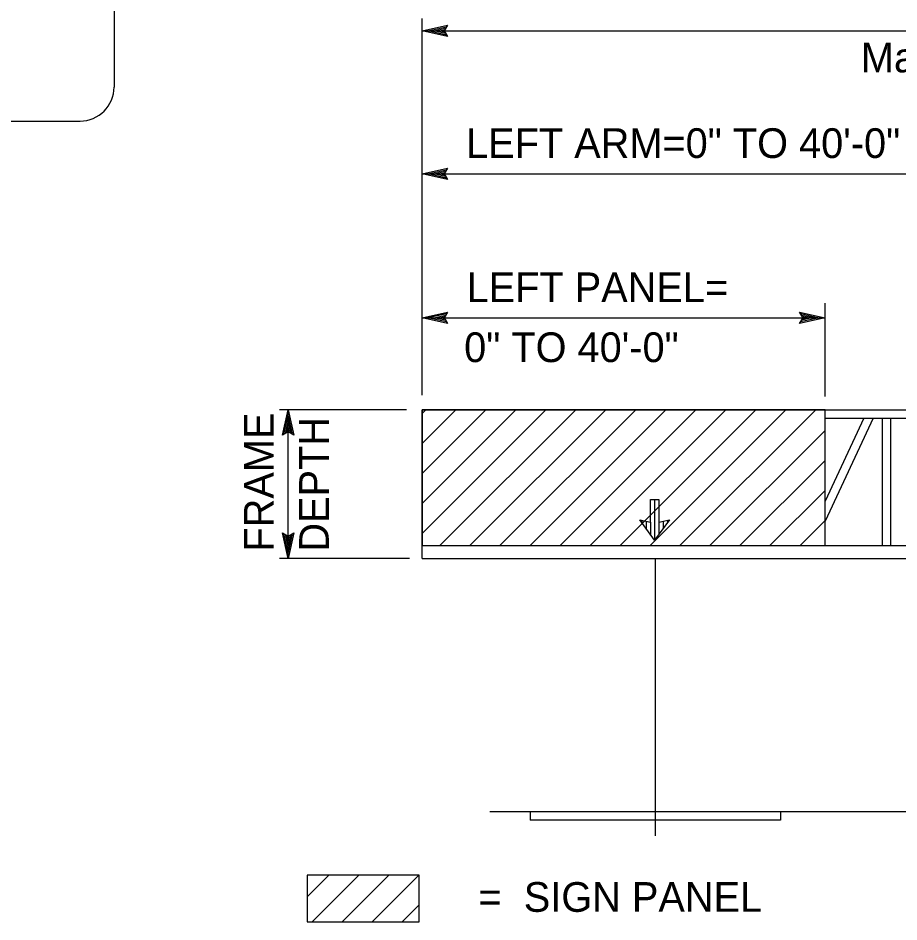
# Model space of a CAD drawing. Extents: x -894 to 866, y -476 to 714.
# Drawn here: x 276.4 to 484, y -151.6 to 61.4 of the extents above; entities that cross this region are included whole.
import ezdxf

# ---------------------------------------------------------------- set-up
doc = ezdxf.new("R2010")
doc.units = 0
for name, color, linetype in [('56 Stage 3 Anno', 7, 'Continuous'), ('57 Undefined', 7, 'Continuous'), ('60 Nongeo Data', 7, 'Continuous')]:
    doc.layers.add(name, color=color, linetype=linetype)

msp = doc.modelspace()

# ---------------------------------------------------------------- linework, layer by layer
at = {"layer": '56 Stage 3 Anno'}
for p, q in [((298.99, 114.11), (298.99, 45.12)), ((371.59, -27.47), (371.59, 61.27)), ((371.59, 58.35), (377.59, 59.68)), ((377.59, 59.68), (376.79, 58.35)), ((377.59, 59.68), (377.59, 59.68)), ((371.59, 58.35), (633.59, 58.35)), ((377.59, 57.01), (371.59, 58.35)), ((371.59, 58.35), (371.59, 58.35)), ((377.37, 57.37), (372.97, 58.35)), ((372.98, 58.35), (377.35, 59.32)), ((374.35, 58.35), (377.18, 58.97)), ((377.14, 57.73), (374.35, 58.35)), ((375.73, 58.35), (376.94, 58.62)), ((376.96, 58.07), (375.73, 58.35)), ((376.79, 58.35), (377.59, 57.01)), ((377.59, 57.01), (377.59, 57.01)), ((204.16, 37.12), (290.99, 37.12)), ((371.59, 24.66), (377.59, 25.99)), ((372.98, 24.66), (377.35, 25.63)), ((377.59, 25.99), (376.79, 24.66)), ((377.59, 25.99), (377.59, 25.99)), ((371.59, 24.66), (509.09, 24.66)), ((377.59, 23.32), (371.59, 24.66)), ((371.59, 24.66), (371.59, 24.66)), ((377.37, 23.67), (372.97, 24.66)), ((374.35, 24.65), (377.18, 25.28)), ((377.14, 24.03), (374.35, 24.65)), ((375.73, 24.65), (376.94, 24.92)), ((376.96, 24.38), (375.73, 24.65)), ((376.79, 24.66), (377.59, 23.32)), ((377.59, 23.32), (377.59, 23.32)), ((466.59, -27.81), (466.59, -5.76)), ((371.59, -9.21), (377.59, -7.88)), ((372.98, -9.2), (377.35, -8.24)), ((377.59, -7.88), (376.79, -9.21)), ((377.59, -7.88), (377.59, -7.88)), ((461.39, -9.21), (460.59, -7.87)), ((460.59, -7.87), (460.59, -7.87)), ((460.59, -7.87), (466.59, -9.21)), ((460.81, -8.22), (465.21, -9.21)), ((371.59, -9.21), (466.59, -9.21)), ((377.59, -10.55), (371.59, -9.21)), ((371.59, -9.21), (371.59, -9.21)), ((377.37, -10.19), (372.97, -9.21)), ((374.35, -9.21), (377.18, -8.58)), ((377.14, -9.83), (374.35, -9.21)), ((375.73, -9.21), (376.94, -8.94)), ((376.96, -9.48), (375.73, -9.21)), ((376.79, -9.21), (377.59, -10.55)), ((377.59, -10.55), (377.59, -10.55)), ((466.59, -9.21), (460.59, -10.54)), ((460.59, -10.54), (461.39, -9.21)), ((460.59, -10.54), (460.59, -10.54)), ((465.2, -9.21), (460.82, -10.18)), ((463.83, -9.2), (461, -9.83)), ((461.04, -8.58), (463.83, -9.2)), ((461.22, -8.93), (462.44, -9.2)), ((462.44, -9.2), (461.24, -9.47)), ((466.59, -9.21), (466.59, -9.21)), ((367.94, -30.91), (337.98, -30.91)), ((338.67, -36.91), (340.01, -30.91)), ((340.01, -65.91), (340.01, -30.91)), ((340.01, -30.91), (340.01, -30.91)), ((340.01, -30.91), (341.34, -36.91)), ((339.02, -36.69), (340.01, -32.29)), ((339.38, -36.46), (340, -33.67)), ((340, -33.67), (340.63, -36.49)), ((340.01, -32.3), (340.98, -36.67)), ((340.01, -36.11), (338.67, -36.91)), ((339.73, -36.28), (340, -35.05)), ((340, -35.05), (340.27, -36.26)), ((341.34, -36.91), (340.01, -36.11)), ((338.67, -36.91), (338.67, -36.91)), ((341.34, -36.91), (341.34, -36.91)), ((340.01, -65.91), (338.68, -59.91)), ((338.68, -59.91), (338.68, -59.91)), ((338.68, -59.91), (340.01, -60.71)), ((340, -64.52), (339.04, -60.14)), ((340.01, -63.14), (339.38, -60.32)), ((340.01, -61.76), (339.74, -60.55)), ((340.01, -60.71), (341.35, -59.91)), ((341.35, -59.91), (340.01, -65.91)), ((340.99, -60.12), (340.01, -64.53)), ((340.63, -60.36), (340.01, -63.14)), ((340.28, -60.53), (340.01, -61.76)), ((341.35, -59.91), (341.35, -59.91)), ((368.61, -65.91), (337.98, -65.91)), ((340.01, -65.91), (340.01, -65.91))]:
    msp.add_line(p, q, dxfattribs=at)
msp.add_lwpolyline([(426.59, -131.25), (426.59, -65.91)], dxfattribs=at)
msp.add_arc((290.99, 45.12), 8, 270, 0, dxfattribs=at)
at = {"layer": '60 Nongeo Data'}
for p, q in [((371.59, -65.91), (371.59, -30.91)), ((371.59, -30.91), (633.59, -30.91)), ((466.59, -62.91), (466.59, -30.91)), ((466.59, -32.91), (525.59, -32.91)), ((477.9, -32.91), (466.59, -57.14)), ((475.69, -32.91), (466.59, -52.41)), ((480.09, -62.91), (480.09, -32.91)), ((482.09, -62.91), (482.09, -32.91)), ((425.4, -57.38), (425.4, -52.04)), ((425.4, -52.04), (427.4, -52.04)), ((426.41, -52.04), (426.41, -61.66)), ((427.4, -52.04), (427.4, -57.38)), ((426.41, -61.66), (422.91, -56.85)), ((422.91, -56.85), (425.4, -57.38)), ((423.41, -56.96), (423.41, -57.49)), ((424.41, -57.17), (424.41, -58.88)), ((425.4, -57.38), (425.4, -60.27)), ((429.91, -56.85), (426.41, -61.66)), ((427.4, -57.38), (429.91, -56.85)), ((427.4, -57.38), (427.4, -60.27)), ((428.41, -57.17), (428.41, -58.94)), ((429.41, -56.96), (429.41, -57.49)), ((371.59, -62.91), (633.59, -62.91)), ((371.59, -65.91), (633.59, -65.91)), ((426.59, -121.62), (426.59, -65.91)), ((491.09, -125.62), (387.54, -125.62)), ((397.09, -125.62), (397.09, -127.62)), ((456.09, -125.62), (456.09, -127.62)), ((456.09, -127.62), (397.09, -127.62))]:
    msp.add_line(p, q, dxfattribs=at)
for points in [[(371.59, -30.91), (371.59, -62.91), (466.59, -62.91), (466.59, -30.91)], [(344.5, -140.55), (344.5, -151.57), (370.94, -151.57), (370.94, -140.55)]]:
    msp.add_lwpolyline(points, close=True, dxfattribs=at)
for points in [[(371.59, -60.07), (400.75, -30.91)], [(371.59, -53), (393.68, -30.91)], [(371.59, -45.93), (386.61, -30.91)], [(371.59, -38.86), (379.54, -30.91)], [(371.59, -31.78), (372.47, -30.91)], [(375.82, -62.91), (407.82, -30.91)], [(382.89, -62.91), (414.89, -30.91)], [(389.96, -62.91), (421.96, -30.91)], [(397.04, -62.91), (429.04, -30.91)], [(404.11, -62.91), (436.11, -30.91)], [(411.18, -62.91), (443.18, -30.91)], [(418.25, -62.91), (450.25, -30.91)], [(425.32, -62.91), (457.32, -30.91)], [(432.39, -62.91), (464.39, -30.91)], [(439.46, -62.91), (466.59, -35.78)], [(446.53, -62.91), (466.59, -42.85)], [(453.6, -62.91), (466.59, -49.92)], [(460.68, -62.91), (466.59, -56.99)], [(344.5, -145.69), (349.64, -140.55)], [(345.69, -151.57), (356.71, -140.55)], [(352.76, -151.57), (363.78, -140.55)], [(359.83, -151.57), (370.85, -140.55)], [(366.9, -151.57), (370.94, -147.53)]]:
    msp.add_lwpolyline(points, dxfattribs=at)

# ---------------------------------------------------------------- texts
at = {"layer": '57 Undefined'}
for s, p in [('Max 60\'-0"', (475.03, 48.6)), ('LEFT ARM=0" TO 40\'-0"', (381.97, 28.42)), ('LEFT PANEL=', (382.09, -5.55)), ('0" TO 40\'-0"', (381.51, -19.67)), ('=  SIGN PANEL', (384.9, -149.19))]:
    msp.add_text(s, height=7, dxfattribs=at).set_placement(p)
for s, p in [('FRAME', (336.62, -64.33)), ('DEPTH', (349.62, -64.33))]:
    msp.add_text(s, height=7, rotation=90, dxfattribs=at).set_placement(p)

doc.saveas('drawing.dxf')
